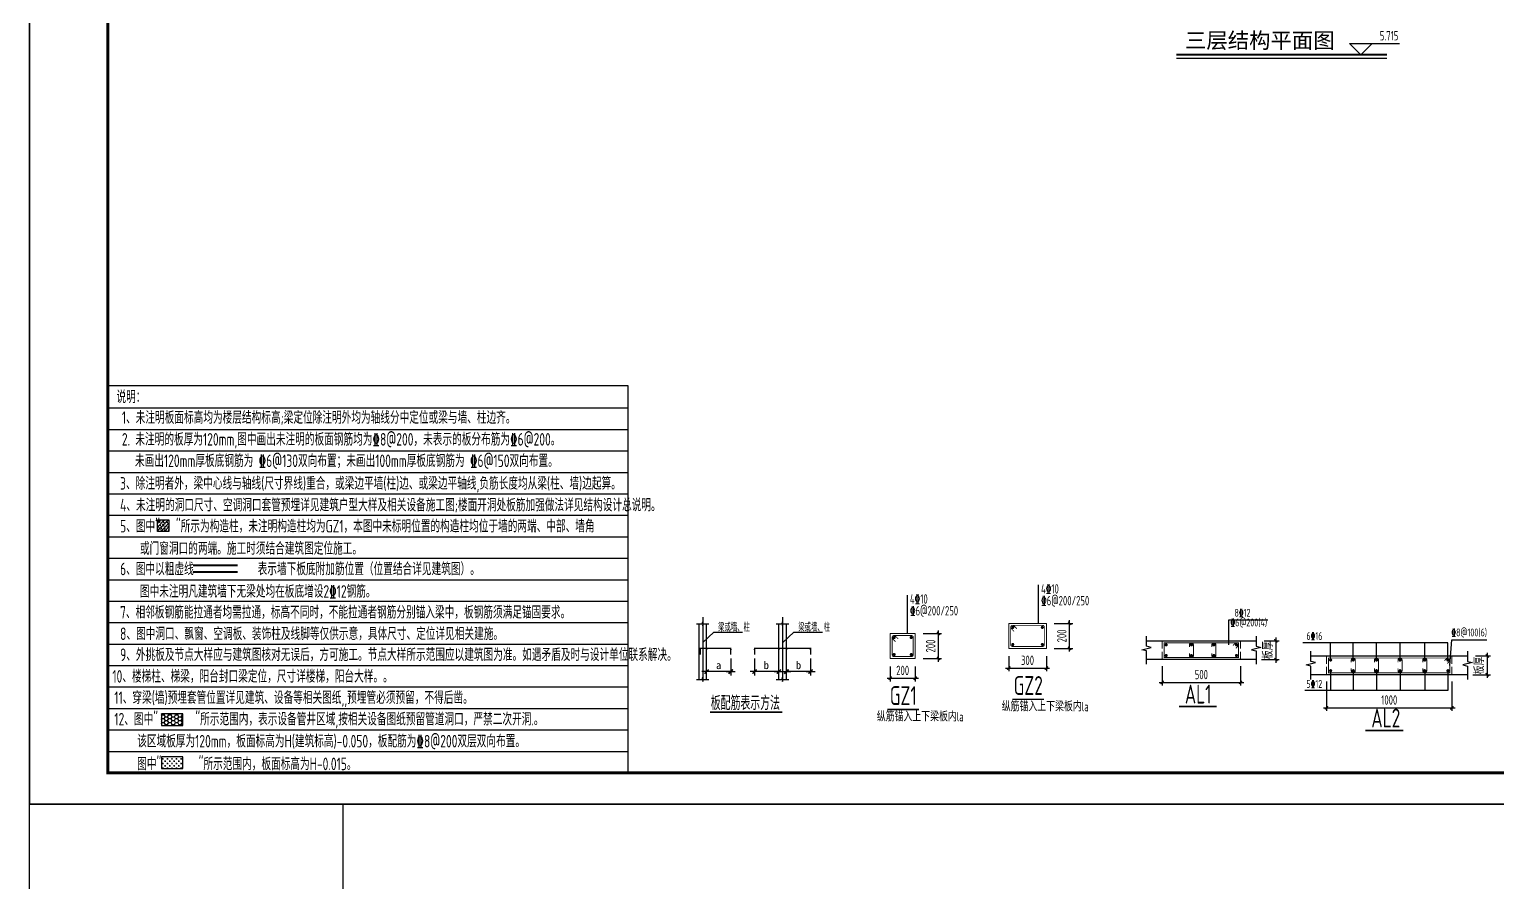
# Model space of a CAD drawing. Extents: x 393367 to 3005760, y 4998 to 826018.
# Drawn here: x 2480869 to 2527692, y 386662 to 413858 of the extents above; entities that cross this region are included whole.
import ezdxf
from ezdxf.enums import TextEntityAlignment as Align

# ---------------------------------------------------------------- set-up
doc = ezdxf.new("R2010")
doc.units = 0
doc.header["$LTSCALE"] = 1000
doc.linetypes.add('DASH', pattern=[0.35, 0.25, -0.1])
doc.linetypes.add('DOTE', pattern=[2.42, 2, -0.2, 0.02, -0.2])
doc.layers.get('0').update_dxf_attribs({"linetype": 'CONTINUOUS'})
doc.layers.get('Defpoints').update_dxf_attribs({"linetype": 'CONTINUOUS'})
for name, color, linetype in [('-TK', 7, 'CONTINUOUS'), ('AXIS', 3, 'CONTINUOUS'), ('BEAM_DE', 7, 'CONTINUOUS'), ('DIM', 3, 'CONTINUOUS'), ('DOTE', 8, 'DOTE'), ('GJ', 1, 'CONTINUOUS'), ('NUM', 7, 'CONTINUOUS'), ('S-大样-砼线', 7, 'CONTINUOUS'), ('S-引出线', 40, 'CONTINUOUS'), ('S-文字', 7, 'CONTINUOUS'), ('S-板正筋', 2, 'CONTINUOUS'), ('S-构造柱', 212, 'CONTINUOUS'), ('S-标高', 3, 'CONTINUOUS'), ('S-表格线', 54, 'CONTINUOUS'), ('S-降板填充', 75, 'CONTINUOUS'), ('TEXT', 7, 'CONTINUOUS'), ('THIN', 7, 'CONTINUOUS'), ('大样线', 40, 'CONTINUOUS'), ('大样详图_文字', 60, 'CONTINUOUS'), ('悬梁', 4, 'CONTINUOUS'), ('空调洞口标注', 130, 'CONTINUOUS'), ('说明文字', 7, 'CONTINUOUS')]:
    doc.layers.add(name, color=color, linetype=linetype)
for name, color, linetype, lineweight in [('link', 6, 'CONTINUOUS', 18), ('outline', 7, 'CONTINUOUS', 18), ('REIN', 1, 'CONTINUOUS', 18), ('S-REIN', 12, 'CONTINUOUS', 50), ('S-Thin-D', 7, 'DASH', 18)]:
    doc.layers.add(name, color=color, linetype=linetype, lineweight=lineweight)
doc.layers.add('yichutu', color=7, linetype='CONTINUOUS', true_color=0xffffff, plot=False)
doc.styles.add('-宋体', font='')
doc.styles.add('10', font='', dxfattribs={"width": 0.7, "height": 300})
doc.styles.add('TSSD_Dimension', font='Tssdeng.shx', dxfattribs={"width": 0.7, "bigfont": 'hztxt.shx'})
doc.styles.add('TSSD_Label', font='Tssdeng.shx', dxfattribs={"width": 0.7, "bigfont": 'hztxt.shx'})
doc.styles.add('TSSD_NORM', font='Tssdeng.shx', dxfattribs={"bigfont": 'hztxt.shx'})
doc.styles.add('TSSD_Rein', font='Tssdeng.shx', dxfattribs={"width": 0.7, "bigfont": 'hztxt.shx'})
doc.styles.get('-宋体').set_extended_font_data('SimSun')
doc.styles.get('10').set_extended_font_data('SimSun')
doc.dimstyles.new('TSSD_25_100', dxfattribs={"dimtxt": 300, "dimasz": 100, "dimexe": 100, "dimexo": 250, "dimgap": 100, "dimtad": 1, "dimdec": 0, "dimlfac": 0.25, "dimzin": 0, "dimdsep": 46, "dimtxsty": 'TSSD_Dimension', "dimblk": 'ARCHTICK', "dimcen": 0, "dimdle": 100, "dimclrt": 7, "dimadec": 0, "dimazin": 0, "dimtfac": 1, "dimtdec": 0, "dimtix": 1, "dimtmove": 2, "dimatfit": 3, "dimfxl": 1, "dimtolj": 1, "dimtzin": 0, "dimarcsym": 0})

# ---------------------------------------------------------------- blocks, each defined once
blk = doc.blocks.new('_ArchTick')
at = {"color": 0, "linetype": 'ByBlock', "const_width": 0.4}
blk.add_lwpolyline([(-0.5, -0.5), (0.5, 0.5)], dxfattribs=at)
blk = doc.blocks.new('*D49')
at = {"layer": 'AXIS', "color": 0, "lineweight": -2, "transparency": 16777216}
for p, q in [((2520244, 394370), (2520720, 394370)), ((2520620, 394470), (2520620, 393670)), ((2520163, 393770), (2520720, 393770))]:
    blk.add_line(p, q, dxfattribs=at)
at = {"layer": 'Defpoints', "color": 0, "transparency": 16777216}
for p in [(2519994, 394370), (2519913, 393770), (2520620, 393770)]:
    blk.add_point(p, dxfattribs=at)
at = {"layer": 'AXIS', "color": 0, "lineweight": -2, "transparency": 16777216, "xscale": 100, "yscale": 100, "zscale": 100}
for p, rotation in [((2520620, 394370), 90), ((2520620, 393770), 270)]:
    blk.add_blockref('_ArchTick', p, dxfattribs=dict(at, rotation=rotation))
at = {"layer": 'AXIS', "color": 7, "transparency": 16777216, "insert": (2520370, 394070), "char_height": 300, "attachment_point": 5, "rotation": 90, "style": 'TSSD_Dimension'}
blk.add_mtext('\\A1;板厚', dxfattribs=at)
blk = doc.blocks.new('*D50')
at = {"layer": 'AXIS', "color": 0, "lineweight": -2, "transparency": 16777216}
for p, q in [((2516994, 393559), (2516994, 392944)), ((2519494, 393559), (2519494, 392944)), ((2516894, 393044), (2519594, 393044))]:
    blk.add_line(p, q, dxfattribs=at)
at = {"layer": 'Defpoints', "color": 0, "transparency": 16777216}
for p in [(2516994, 393809), (2519494, 393809), (2519494, 393044)]:
    blk.add_point(p, dxfattribs=at)
at = {"layer": 'AXIS', "color": 0, "lineweight": -2, "transparency": 16777216, "xscale": 100, "yscale": 100, "zscale": 100, "rotation": 180}
blk.add_blockref('_ArchTick', (2516994, 393044), dxfattribs=at)
at = {"layer": 'AXIS', "color": 0, "lineweight": -2, "transparency": 16777216, "xscale": 100, "yscale": 100, "zscale": 100}
blk.add_blockref('_ArchTick', (2519494, 393044), dxfattribs=at)
at = {"layer": 'AXIS', "color": 7, "transparency": 16777216, "insert": (2518244, 393294), "char_height": 300, "attachment_point": 5, "style": 'TSSD_Dimension'}
blk.add_mtext('\\A1;500', dxfattribs=at)
blk = doc.blocks.new('_DIMX')
blk.add_line((-150, 0), (150, 0))
at = {"const_width": 50}
blk.add_lwpolyline([(-70, -70), (70, 70)], dxfattribs=at)
blk = doc.blocks.new('A$C1DDD5A89')
at = {"color": 6, "const_width": 50}
blk.add_lwpolyline([(439, 25), (2741, 25)], dxfattribs=at)
at = {"layer": 'DOTE', "color": 8, "linetype": 'DOTE'}
for p, q in [((202, 3054), (202, 888)), ((2750, 3054), (2750, 888))]:
    blk.add_line(p, q, dxfattribs=at)
at = {"layer": 'GJ'}
blk.add_point((1858, 2022), dxfattribs=at)
at = {"layer": 'REIN', "color": 1, "const_width": 40}
for points in [[(129, 1860), (129, 2059), (1095, 2059), (1095, 1860)], [(1858, 1860), (1858, 2059), (3643, 2059), (3643, 1860)]]:
    blk.add_lwpolyline(points, dxfattribs=at)
at = {"layer": '大样线'}
for p, q in [((0, 2837), (188, 2837)), ((81, 2837), (81, 1066)), ((188, 2837), (202, 2909)), ((202, 2909), (202, 2778)), ((202, 2778), (217, 2837)), ((217, 2837), (395, 2837)), ((2548, 2837), (2736, 2837)), ((2736, 2837), (2751, 2909)), ((2751, 2909), (2751, 2778)), ((2751, 2778), (2766, 2837)), ((2766, 2837), (2943, 2837)), ((202, 2247), (556, 2571)), ((556, 2571), (1467, 2571)), ((2758, 2247), (3112, 2571)), ((3112, 2571), (4023, 2571)), ((0, 1066), (188, 1066)), ((188, 1066), (202, 1138)), ((202, 1138), (202, 1006)), ((202, 1006), (217, 1066)), ((217, 1066), (395, 1066)), ((2548, 1066), (2736, 1066)), ((2736, 1066), (2751, 1138)), ((2751, 1138), (2751, 1006)), ((2751, 1006), (2766, 1066)), ((2766, 1066), (2943, 1066))]:
    blk.add_line(p, q, dxfattribs=at)
at = {"layer": '大样线', "linetype": 'ByBlock'}
for p, q in [((323, 1066), (323, 2837)), ((2630, 1066), (2630, 2837)), ((2871, 1066), (2871, 2837))]:
    blk.add_line(p, q, dxfattribs=at)
at = {"layer": '大样线', "color": 0, "linetype": 'ByBlock'}
for p in [(323, 2022), (1095, 2022), (2630, 2022), (2871, 2022), (3643, 2022), (202, 1319)]:
    blk.add_point(p, dxfattribs=at)
at = {"layer": '空调洞口标注'}
for p, q in [((1095, 1732), (1095, 1190)), ((1858, 1732), (1858, 1190)), ((3643, 1732), (3643, 1190)), ((1094, 1319), (203, 1319)), ((2629, 1319), (1859, 1319)), ((3642, 1319), (2872, 1319))]:
    blk.add_line(p, q, dxfattribs=at)
blk.add_point((1858, 1319), dxfattribs=at)
at = {"layer": '空调洞口标注', "color": 0, "linetype": 'ByBlock'}
blk.add_point((2871, 1319), dxfattribs=at)
at = {"layer": '空调洞口标注', "xscale": 0.9649999998509884, "yscale": 0.9649999998509884, "zscale": 0.965, "rotation": 180}
for p in [(323, 1319), (1858, 1319)]:
    blk.add_blockref('_DIMX', p, dxfattribs=at)
at = {"layer": '空调洞口标注', "xscale": 0.9649999998509884, "yscale": 0.9649999998509884, "zscale": 0.965}
for p in [(1095, 1319), (2630, 1319), (2872, 1319), (3643, 1319)]:
    blk.add_blockref('_DIMX', p, dxfattribs=at)
at = {"layer": '空调洞口标注', "style": '10'}
for s, p in [('a', (709, 1523)), ('b', (2231, 1523)), ('b', (3257, 1523))]:
    blk.add_text(s, height=250, dxfattribs=at).set_placement(p, align=Align.MIDDLE_CENTER)
at = {"layer": '说明文字'}
for s, height, style, width, p in [('梁或墙、柱', 250, 'TSSD_Rein', 0.6, (693, 2596)), ('梁或墙、柱', 250, 'TSSD_Rein', 0.6, (3249, 2596)), ('板配筋表示方法', 450, 'TSSD_Dimension', 0.7, (459, 91))]:
    blk.add_text(s, height=height, dxfattribs=dict(at, style=style, width=width)).set_placement(p)
blk = doc.blocks.new('*D51')
at = {"layer": 'Defpoints', "color": 0, "transparency": 16777216}
for p in [(2509120, 394603), (2509862, 394603), (2509120, 393803)]:
    blk.add_point(p, dxfattribs=at)
at = {"layer": 'DIM', "color": 0, "lineweight": -2, "transparency": 16777216}
for p, q in [((2509370, 394603), (2509962, 394603)), ((2509862, 393703), (2509862, 394703)), ((2509370, 393803), (2509962, 393803))]:
    blk.add_line(p, q, dxfattribs=at)
at = {"layer": 'DIM', "color": 0, "lineweight": -2, "transparency": 16777216, "xscale": 100, "yscale": 100, "zscale": 100}
for p, rotation in [((2509862, 394603), 90), ((2509862, 393803), 270)]:
    blk.add_blockref('_ArchTick', p, dxfattribs=dict(at, rotation=rotation))
at = {"layer": 'DIM', "color": 7, "transparency": 16777216, "insert": (2509612, 394203), "char_height": 300, "attachment_point": 5, "rotation": 90, "style": 'TSSD_Dimension'}
blk.add_mtext('\\A1;200', dxfattribs=at)
blk = doc.blocks.new('*D52')
at = {"layer": 'Defpoints', "color": 0, "transparency": 16777216}
for p in [(2508320, 393803), (2509120, 393803), (2509120, 393176)]:
    blk.add_point(p, dxfattribs=at)
at = {"layer": 'DIM', "color": 0, "lineweight": -2, "transparency": 16777216}
for p, q in [((2508320, 393553), (2508320, 393076)), ((2509120, 393553), (2509120, 393076)), ((2508220, 393176), (2509220, 393176))]:
    blk.add_line(p, q, dxfattribs=at)
at = {"layer": 'DIM', "color": 0, "lineweight": -2, "transparency": 16777216, "xscale": 100, "yscale": 100, "zscale": 100, "rotation": 180}
blk.add_blockref('_ArchTick', (2508320, 393176), dxfattribs=at)
at = {"layer": 'DIM', "color": 0, "lineweight": -2, "transparency": 16777216, "xscale": 100, "yscale": 100, "zscale": 100}
blk.add_blockref('_ArchTick', (2509120, 393176), dxfattribs=at)
at = {"layer": 'DIM', "color": 7, "transparency": 16777216, "insert": (2508720, 393426), "char_height": 300, "attachment_point": 5, "style": 'TSSD_Dimension'}
blk.add_mtext('\\A1;200', dxfattribs=at)
blk = doc.blocks.new('*D47')
at = {"layer": 'Defpoints', "color": 0, "transparency": 16777216}
for p in [(2513301, 394925), (2514044, 394925), (2513301, 394125)]:
    blk.add_point(p, dxfattribs=at)
at = {"layer": 'DIM', "color": 0, "lineweight": -2, "transparency": 16777216}
for p, q in [((2513551, 394925), (2514144, 394925)), ((2514044, 394025), (2514044, 395025)), ((2513551, 394125), (2514144, 394125))]:
    blk.add_line(p, q, dxfattribs=at)
at = {"layer": 'DIM', "color": 0, "lineweight": -2, "transparency": 16777216, "xscale": 100, "yscale": 100, "zscale": 100}
for p, rotation in [((2514044, 394925), 90), ((2514044, 394125), 270)]:
    blk.add_blockref('_ArchTick', p, dxfattribs=dict(at, rotation=rotation))
at = {"layer": 'DIM', "color": 7, "transparency": 16777216, "insert": (2513794, 394525), "char_height": 300, "attachment_point": 5, "rotation": 90, "style": 'TSSD_Dimension'}
blk.add_mtext('\\A1;200', dxfattribs=at)
blk = doc.blocks.new('*D48')
at = {"layer": 'Defpoints', "color": 0, "transparency": 16777216}
for p in [(2512101, 394125), (2513301, 394125), (2513301, 393498)]:
    blk.add_point(p, dxfattribs=at)
at = {"layer": 'DIM', "color": 0, "lineweight": -2, "transparency": 16777216}
for p, q in [((2512101, 393875), (2512101, 393398)), ((2513301, 393875), (2513301, 393398)), ((2512001, 393498), (2513401, 393498))]:
    blk.add_line(p, q, dxfattribs=at)
at = {"layer": 'DIM', "color": 0, "lineweight": -2, "transparency": 16777216, "xscale": 100, "yscale": 100, "zscale": 100, "rotation": 180}
blk.add_blockref('_ArchTick', (2512101, 393498), dxfattribs=at)
at = {"layer": 'DIM', "color": 0, "lineweight": -2, "transparency": 16777216, "xscale": 100, "yscale": 100, "zscale": 100}
blk.add_blockref('_ArchTick', (2513301, 393498), dxfattribs=at)
at = {"layer": 'DIM', "color": 7, "transparency": 16777216, "insert": (2512701, 393748), "char_height": 300, "attachment_point": 5, "style": 'TSSD_Dimension'}
blk.add_mtext('\\A1;300', dxfattribs=at)
blk = doc.blocks.new('*D733')
at = {"layer": 'AXIS', "color": 0, "lineweight": -2, "transparency": 16777216}
for p, q in [((2526986, 393887), (2527462, 393887)), ((2527362, 393987), (2527362, 393187)), ((2526905, 393287), (2527462, 393287))]:
    blk.add_line(p, q, dxfattribs=at)
at = {"layer": 'Defpoints', "color": 0, "transparency": 16777216}
for p in [(2526736, 393887), (2526655, 393287), (2527362, 393287)]:
    blk.add_point(p, dxfattribs=at)
at = {"layer": 'AXIS', "color": 0, "lineweight": -2, "transparency": 16777216, "xscale": 100, "yscale": 100, "zscale": 100}
for p, rotation in [((2527362, 393887), 90), ((2527362, 393287), 270)]:
    blk.add_blockref('_ArchTick', p, dxfattribs=dict(at, rotation=rotation))
at = {"layer": 'AXIS', "color": 7, "transparency": 16777216, "insert": (2527112, 393587), "char_height": 300, "attachment_point": 5, "rotation": 90, "style": 'TSSD_Dimension'}
blk.add_mtext('\\A1;板厚', dxfattribs=at)
blk = doc.blocks.new('*D734')
at = {"layer": 'AXIS', "color": 0, "lineweight": -2, "transparency": 16777216}
for p, q in [((2522236, 393077), (2522236, 392133)), ((2526236, 393077), (2526236, 392133)), ((2522136, 392233), (2526336, 392233))]:
    blk.add_line(p, q, dxfattribs=at)
at = {"layer": 'Defpoints', "color": 0, "transparency": 16777216}
for p in [(2522236, 393327), (2526236, 393327), (2526236, 392233)]:
    blk.add_point(p, dxfattribs=at)
at = {"layer": 'AXIS', "color": 0, "lineweight": -2, "transparency": 16777216, "xscale": 100, "yscale": 100, "zscale": 100, "rotation": 180}
blk.add_blockref('_ArchTick', (2522236, 392233), dxfattribs=at)
at = {"layer": 'AXIS', "color": 0, "lineweight": -2, "transparency": 16777216, "xscale": 100, "yscale": 100, "zscale": 100}
blk.add_blockref('_ArchTick', (2526236, 392233), dxfattribs=at)
at = {"layer": 'AXIS', "color": 7, "transparency": 16777216, "insert": (2524236, 392483), "char_height": 300, "attachment_point": 5, "style": 'TSSD_Dimension'}
blk.add_mtext('\\A1;1000', dxfattribs=at)
blk = doc.blocks.new('A1')
blk.add_lwpolyline([(0, 59400), (0, 0), (84100, 0), (84100, 59400)], close=True)
at = {"const_width": 100}
blk.add_lwpolyline([(2500, 58400), (2500, 1000), (83100, 1000), (83100, 58400)], close=True, dxfattribs=at)
blk = doc.blocks.new('yct-841-594-84100-59400-100-1000')
at = {"layer": 'yichutu', "color": 7, "true_color": 0xffffff}
blk.add_lwpolyline([(0, 0), (0, 59400), (84100, 59400), (84100, 0)], close=True, dxfattribs=at)

msp = doc.modelspace()

# ---------------------------------------------------------------- hatches: boundary and pattern name
at = {"layer": 'S-构造柱'}
h = msp.add_hatch(dxfattribs=at)
h.set_pattern_fill('ARMORED', color=256, scale=17.1, style=0)
h.set_pattern_definition([(50, (20108.09, 223162.92), (122.6514912, -10.730615), [12.825, -141.075]), (355, (20108.09, 223162.92), (-23.726478, 128.624855), [10.26, -112.86]), (100.4514, (20118.31, 223162.02), (98.925104, 117.8941617), [10.8995725, -119.895301]), (46.1842, (20108.09, 223197.12), (182.498219, -28.303751), [19.2375, -211.6125]), (96.6356, (20123.3, 223194.76), (159.827323, 166.574156), [16.349359, -179.842923]), (351.1842, (20108.09, 223197.12), (159.827193, 166.574281), [15.39, -169.29]), (21, (20125.19, 223188.57), (102.071106, -68.8478303), [12.825, -141.075]), (326, (20125.19, 223188.57), (41.606922, 124.000658), [10.26, -112.86]), (71.4514, (20133.69, 223182.83), (143.6780695, 55.152715), [10.8995725, -119.895301]), (37.5, (20108.085, 223162.915), (2.07933526, 56.924849), [0, -111.492, 0, -114.57, 0, -113.2875]), (7.5, (20108.085, 223162.915), (44.9848909, 67.4444027), [0, -65.322, 0, -108.927, 0, -43.1775]), (327.5, (20069.95, 223162.915), (91.2836366, -3.8568831), [0, -42.75, 0, -133.38, 0, -176.985]), (317.5, (20052.85, 223162.915), (99.724835, 17.117952), [0, -55.575, 0, -88.578, 0, -125.685]), (45, (20108.085, 223162.915), (-60.4576298, 60.4576298), [])])
h.paths.add_polyline_path([(2484955.30431, 398220.88341), (2485320.10431, 398220.88341), (2485320.10431, 397856.08341), (2484955.30431, 397856.08341)])
at = {"layer": 'S-降板填充', "linetype": 'ByBlock'}
h = msp.add_hatch(dxfattribs=at)
h.set_pattern_fill('HONEY', color=8, scale=22.8, style=0)
h.set_pattern_definition([(0, (-1255655.874, 301612.16), (108.585, 62.691564), [72.39, -144.78]), (120, (-1255655.874, 301612.16), (-108.584987, 62.6915865), [72.39, -144.78]), (60, (-1255655.874, 301612.16), (1.3e-05, 125.3831505), [-144.78, 72.39])])
h.paths.add_polyline_path([(2485082.3012, 391666.8169), (2485762.06952, 391666.8169), (2485762.06952, 392037.59962), (2485082.3012, 392037.59962)])
at = {"layer": 'S-降板填充'}
h = msp.add_hatch(dxfattribs=at)
h.set_pattern_fill('CROSS', color=256, scale=11.4, style=0)
h.set_pattern_definition([(0, (-1790748.73, -221886.176), (72.39, 72.39), [36.195, -108.585]), (90, (-1790730.635, -221904.274), (-72.39, 72.39), [36.195, -108.585])])
h.paths.add_polyline_path([(2485082.3012, 390298.8169), (2485762.06952, 390298.8169), (2485762.06952, 390669.59962), (2485082.3012, 390669.59962)])

# ---------------------------------------------------------------- linework, layer by layer
at = {"layer": 'BEAM_DE'}
for p, q in [((2516493.95159, 394369.62088), (2519993.95159, 394369.62088)), ((2521735.99527, 393887.01724), (2526735.99527, 393887.01724)), ((2516993.95159, 393769.62088), (2516493.95159, 393769.62088)), ((2519493.95159, 393769.62088), (2516993.95159, 393769.62088)), ((2519993.95159, 393769.62088), (2519493.95159, 393769.62088)), ((2522235.99527, 393287.01724), (2521735.99527, 393287.01724)), ((2526235.99527, 393287.01724), (2522235.99527, 393287.01724)), ((2526735.99527, 393287.01724), (2526235.99527, 393287.01724))]:
    msp.add_line(p, q, dxfattribs=at)
at = {"layer": 'DIM', "color": 5, "linetype": 'ByBlock'}
msp.add_lwpolyline([(2480869.24175, 389162.12225), (2490869.24175, 389162.12225), (2490869.24175, 379162.12225), (2480869.24175, 379162.12225)], close=True, dxfattribs=at)
at = {"layer": 'link', "color": 1, "const_width": 25}
for points in [[(2512272.27127, 394665.32368), (2512180.34739, 394757.24756, -0.1989123674), (2512166.28851, 394791.18869), (2512166.28851, 394811.69478, -0.4142135624), (2512214.28851, 394859.69478), (2513188.28851, 394859.69478, -0.4142135624), (2513236.28851, 394811.69478), (2513236.28851, 394237.69478, -0.4142135624), (2513188.28851, 394189.69478), (2512214.28851, 394189.69478, -0.4142135624), (2512166.28851, 394237.69478), (2512166.28851, 394811.69478, -0.4142135624), (2512214.28851, 394859.69478), (2512234.79461, 394859.69478, -0.1989123674), (2512268.73574, 394845.63591), (2512360.65962, 394753.71203)], [(2508490.6548, 394343.23702), (2508398.73092, 394435.1609, -0.1989123674), (2508384.67204, 394469.10202), (2508384.67204, 394489.60812, -0.4142135624), (2508432.67204, 394537.60812), (2509006.67204, 394537.60812, -0.4142135624), (2509054.67204, 394489.60812), (2509054.67204, 393915.60812, -0.4142135624), (2509006.67204, 393867.60812), (2508432.67204, 393867.60812, -0.4142135624), (2508384.67204, 393915.60812), (2508384.67204, 394489.60812, -0.4142135624), (2508432.67204, 394537.60812), (2508453.17814, 394537.60812, -0.1989123674), (2508487.11927, 394523.54924), (2508579.04315, 394431.62536)]]:
    msp.add_lwpolyline(points, format="xyb", dxfattribs=at)
at = {"layer": 'outline'}
for points in [[(2513301.28851, 394924.69478), (2512101.28851, 394924.69478), (2512101.28851, 394124.69478), (2513301.28851, 394124.69478)], [(2509119.67204, 394602.60812), (2508319.67204, 394602.60812), (2508319.67204, 393802.60812), (2509119.67204, 393802.60812)]]:
    msp.add_lwpolyline(points, close=True, dxfattribs=at)
at = {"layer": 'REIN', "const_width": 50}
for points in [[(2512203.78851, 394797.19478, 1), (2512253.78851, 394797.19478, 1)], [(2513148.78851, 394797.19478, 1), (2513198.78851, 394797.19478, 1)], [(2508422.17204, 394475.10812, 1), (2508472.17204, 394475.10812, 1)], [(2508967.17204, 394475.10812, 1), (2509017.17204, 394475.10812, 1)], [(2512203.78851, 394252.19478, 1), (2512253.78851, 394252.19478, 1)], [(2513148.78851, 394252.19478, 1), (2513198.78851, 394252.19478, 1)], [(2508422.17204, 393930.10812, 1), (2508472.17204, 393930.10812, 1)], [(2508967.17204, 393930.10812, 1), (2509017.17204, 393930.10812, 1)]]:
    msp.add_lwpolyline(points, format="xyb", close=True, dxfattribs=at)
at = {"layer": 'REIN', "const_width": 30}
for points in [[(2517861.95159, 393969.62088), (2517861.95159, 393899.62088, 1), (2517991.95159, 393899.62088), (2517991.95159, 394239.62088, 1), (2517861.95159, 394239.62088), (2517861.95159, 394169.62088)], [(2518578.95159, 393969.62088), (2518578.95159, 393899.62088, 1), (2518708.95159, 393899.62088), (2518708.95159, 394239.62088, 1), (2518578.95159, 394239.62088), (2518578.95159, 394169.62088)], [(2523023.99527, 393487.01724), (2523023.99527, 393417.01724, 1), (2523153.99527, 393417.01724), (2523153.99527, 393757.01724, 1), (2523023.99527, 393757.01724), (2523023.99527, 393687.01724)], [(2523764.49527, 393487.01724), (2523764.49527, 393417.01724, 1), (2523894.49527, 393417.01724), (2523894.49527, 393757.01724, 1), (2523764.49527, 393757.01724), (2523764.49527, 393687.01724)], [(2524513.99527, 393487.01724), (2524513.99527, 393417.01724, 1), (2524643.99527, 393417.01724), (2524643.99527, 393757.01724, 1), (2524513.99527, 393757.01724), (2524513.99527, 393687.01724)], [(2525304.16552, 393487.01724), (2525304.16552, 393417.01724, 1), (2525434.16552, 393417.01724), (2525434.16552, 393757.01724, 1), (2525304.16552, 393757.01724), (2525304.16552, 393687.01724)]]:
    msp.add_lwpolyline(points, format="xyb", dxfattribs=at)
at = {"layer": 'S-REIN', "const_width": 30}
for points in [[(2519428.95159, 394304.62088), (2519428.95159, 393834.62088), (2517058.95159, 393834.62088), (2517058.95159, 394304.62088), (2519428.95159, 394304.62088)], [(2519252.17489, 394219.76806), (2519337.02771, 394304.62088)], [(2519428.95159, 394212.697), (2519344.09878, 394127.84418)], [(2526170.99527, 393822.01724), (2526170.99527, 393352.01724), (2522300.99527, 393352.01724), (2522300.99527, 393822.01724), (2526170.99527, 393822.01724)], [(2525994.21858, 393737.16443), (2526079.07139, 393822.01724)], [(2526170.99527, 393730.09336), (2526086.14246, 393645.24055)]]:
    msp.add_lwpolyline(points, dxfattribs=at)
at = {"layer": 'S-REIN', "const_width": 50}
for points in [[(2517098.95159, 394239.62088, 1), (2517148.95159, 394239.62088, 1)], [(2517901.95159, 394239.62088, 1), (2517951.95159, 394239.62088, 1)], [(2518618.95159, 394239.62088, 1), (2518668.95159, 394239.62088, 1)], [(2519338.95159, 394239.62088, 1), (2519388.95159, 394239.62088, 1)], [(2517098.95159, 393899.62088, 1), (2517148.95159, 393899.62088, 1)], [(2517901.95159, 393899.62088, 1), (2517951.95159, 393899.62088, 1)], [(2518618.95159, 393899.62088, 1), (2518668.95159, 393899.62088, 1)], [(2519338.95159, 393899.62088, 1), (2519388.95159, 393899.62088, 1)], [(2522340.99527, 393757.01724, 1), (2522390.99527, 393757.01724, 1)], [(2523063.99527, 393757.01724, 1), (2523113.99527, 393757.01724, 1)], [(2523804.49527, 393757.01724, 1), (2523854.49527, 393757.01724, 1)], [(2524553.99527, 393757.01724, 1), (2524603.99527, 393757.01724, 1)], [(2525344.16552, 393757.01724, 1), (2525394.16552, 393757.01724, 1)], [(2526080.99527, 393757.01724, 1), (2526130.99527, 393757.01724, 1)], [(2522340.99527, 393417.01724, 1), (2522390.99527, 393417.01724, 1)], [(2523063.99527, 393417.01724, 1), (2523113.99527, 393417.01724, 1)], [(2523804.49527, 393417.01724, 1), (2523854.49527, 393417.01724, 1)], [(2524553.99527, 393417.01724, 1), (2524603.99527, 393417.01724, 1)], [(2525344.16552, 393417.01724, 1), (2525394.16552, 393417.01724, 1)], [(2526080.99527, 393417.01724, 1), (2526130.99527, 393417.01724, 1)]]:
    msp.add_lwpolyline(points, format="xyb", close=True, dxfattribs=at)
at = {"layer": 'S-Thin-D'}
for p, q in [((2516993.95159, 393769.62088), (2516993.95159, 394369.62088)), ((2519493.95159, 393769.62088), (2519493.95159, 394369.62088)), ((2522235.99527, 393287.01724), (2522235.99527, 393887.01724)), ((2526235.99527, 393287.01724), (2526235.99527, 393887.01724))]:
    msp.add_line(p, q, dxfattribs=at)
at = {"layer": 'S-引出线', "color": 3, "const_width": 56}
msp.add_lwpolyline([(2517448.55383, 413050.62042), (2524162.06927, 413050.62042)], dxfattribs=at)
at = {"layer": 'S-引出线', "color": 3}
msp.add_lwpolyline([(2517448.55383, 412938.62042), (2524162.06927, 412938.62042)], dxfattribs=at)
at = {"layer": 'S-板正筋', "linetype": 'DASH', "const_width": 57}
for points in [[(2486087.86033, 396773.48595), (2486087.86033, 396773.48595), (2487511.63701, 396773.50218), (2487511.63701, 396773.50218)], [(2486087.86033, 396563.2666), (2486087.86033, 396563.2666), (2487511.63701, 396563.28284), (2487511.63701, 396563.28284)]]:
    msp.add_lwpolyline(points, dxfattribs=at)
at = {"layer": 'S-构造柱'}
msp.add_lwpolyline([(2484955.30431, 398220.88341), (2485320.10431, 398220.88341), (2485320.10431, 397856.08341), (2484955.30431, 397856.08341), (2484955.30431, 398220.88341)], dxfattribs=at)
at = {"layer": 'S-标高'}
for p, q in [((2523331.6588, 413050.62042), (2522971.6588, 413410.62042)), ((2522971.6588, 413410.62042), (2524565.61349, 413410.62042)), ((2523331.6588, 413050.62042), (2523691.6588, 413410.62042))]:
    msp.add_line(p, q, dxfattribs=at)
at = {"layer": 'S-表格线'}
for p, q in [((2483369.24175, 390162.12225), (2483369.24175, 402500.39737)), ((2499969.61506, 402500.39737), (2483369.24175, 402500.39737)), ((2499969.61506, 390162.12225), (2499969.61506, 402500.39737)), ((2483369.24175, 401790.12225), (2499969.61506, 401790.12225)), ((2483369.24175, 401106.12225), (2499969.61506, 401106.12225)), ((2483369.24175, 400422.12225), (2499969.61506, 400422.12225)), ((2483369.24175, 399738.12225), (2499969.61506, 399738.12225)), ((2483369.24175, 399054.12225), (2499969.61506, 399054.12225)), ((2483369.24175, 398370.12225), (2499969.61506, 398370.12225)), ((2483369.24175, 397686.12225), (2499969.61506, 397686.12225)), ((2483369.24175, 397002.12225), (2499969.61506, 397002.12225)), ((2483369.24175, 396318.12225), (2499969.61506, 396318.12225)), ((2483369.24175, 395634.12225), (2499969.61506, 395634.12225)), ((2483369.24175, 394950.12225), (2499969.61506, 394950.12225)), ((2483369.24175, 394266.12225), (2499969.61506, 394266.12225)), ((2483369.24175, 393582.12225), (2499969.61506, 393582.12225)), ((2483369.24175, 392898.12225), (2499969.61506, 392898.12225)), ((2483369.24175, 392214.12225), (2499969.61506, 392214.12225)), ((2483369.24175, 391530.12225), (2499969.61506, 391530.12225)), ((2483369.24175, 390846.12225), (2499969.61506, 390846.12225)), ((2483369.24175, 390162.12225), (2499969.61506, 390162.12225))]:
    msp.add_line(p, q, dxfattribs=at)
at = {"layer": 'S-降板填充'}
for points in [[(2485082.3012, 391666.8169), (2485762.06952, 391666.8169), (2485762.06952, 392037.59962), (2485082.3012, 392037.59962)], [(2485082.3012, 390298.8169), (2485762.06952, 390298.8169), (2485762.06952, 390669.59962), (2485082.3012, 390669.59962)]]:
    msp.add_lwpolyline(points, close=True, dxfattribs=at)
at = {"layer": 'TEXT', "color": 0}
for p, q in [((2513051.28851, 394924.69478), (2513051.28851, 396150.96378)), ((2508869.67204, 394602.60812), (2508869.67204, 395828.87712))]:
    msp.add_line(p, q, dxfattribs=at)
at = {"layer": 'TEXT', "const_width": 50}
for points in [[(2517530.10933, 392275.11682), (2518735.50866, 392275.11682)], [(2523476.73422, 391514.30137), (2524682.13355, 391514.30137)]]:
    msp.add_lwpolyline(points, dxfattribs=at)
at = {"layer": 'THIN'}
for points in [[(2516493.95159, 393619.62088), (2516493.95159, 394044.62088), (2516343.95159, 394082.12088), (2516643.95159, 394157.12088), (2516493.95159, 394194.62088), (2516493.95159, 394519.62088)], [(2519993.95159, 394519.62088), (2519993.95159, 394194.62088), (2520143.95159, 394157.12088), (2519843.95159, 394082.12088), (2519993.95159, 394044.62088), (2519993.95159, 393619.62088)], [(2521735.99527, 393137.01724), (2521735.99527, 393562.01724), (2521585.99527, 393599.51724), (2521885.99527, 393674.51724), (2521735.99527, 393712.01724), (2521735.99527, 394037.01724)], [(2526735.99527, 394037.01724), (2526735.99527, 393712.01724), (2526885.99527, 393674.51724), (2526585.99527, 393599.51724), (2526735.99527, 393562.01724), (2526735.99527, 393137.01724)]]:
    msp.add_lwpolyline(points, dxfattribs=at)
at = {"layer": '大样详图_文字'}
for p, q in [((2519121.15584, 395039.62088), (2520367.16029, 395039.62088)), ((2519121.15584, 394239.62088), (2519121.15584, 395039.62088)), ((2526105.99527, 394302.23612), (2521475.10651, 394302.23612)), ((2522365.99527, 393757.01724), (2522365.99527, 394302.23612)), ((2523088.99527, 393757.01724), (2523088.99527, 394302.23612)), ((2523829.49527, 393757.01724), (2523829.49527, 394302.23612)), ((2524578.99527, 393757.01724), (2524578.99527, 394302.23612)), ((2525369.16552, 393757.01724), (2525369.16552, 394302.23612)), ((2526105.99527, 393757.01724), (2526105.99527, 394302.23612)), ((2526170.99527, 393587.01724), (2526229.10651, 394400.23612)), ((2526229.10651, 394400.23612), (2527344.60651, 394400.23612)), ((2522365.99527, 393417.01724), (2522365.99527, 392781.23612)), ((2523088.99527, 393417.01724), (2523088.99527, 392781.23612)), ((2523829.49527, 393417.01724), (2523829.49527, 392781.23612)), ((2524578.99527, 393417.01724), (2524578.99527, 392781.23612)), ((2525369.16552, 393417.01724), (2525369.16552, 392781.23612)), ((2526105.99527, 393417.01724), (2526105.99527, 392781.23612)), ((2526105.99527, 392781.23612), (2521542.10651, 392781.23612))]:
    msp.add_line(p, q, dxfattribs=at)
at = {"layer": '悬梁', "color": 0, "const_width": 50}
for points in [[(2513227.50831, 392502.76354), (2512215.61686, 392502.76354)], [(2509242.04498, 392180.67688), (2508230.15353, 392180.67688)]]:
    msp.add_lwpolyline(points, dxfattribs=at)

# ---------------------------------------------------------------- block references
at = {"layer": '-TK'}
msp.add_blockref('A1', (2480869.24175, 389162.12225), dxfattribs=at)
at = {"layer": 'S-大样-砼线'}
msp.add_blockref('A$C1DDD5A89', (2502140.80681, 392070.12024), dxfattribs=at)
at = {"layer": 'yichutu'}
msp.add_blockref('yct-841-594-84100-59400-100-1000', (2480869.24175, 389162.12225), dxfattribs=at)

# ---------------------------------------------------------------- texts
at = {"layer": 'NUM', "style": 'TSSD_NORM', "width": 0.7}
for s, p in [('AL1', (2517718.14072, 392370.95179)), ('AL2', (2523664.76561, 391610.13634))]:
    msp.add_text(s, height=600, dxfattribs=at).set_placement(p)
at = {"layer": 'S-文字', "style": '-宋体'}
msp.add_text('三层结构平面图', height=500, dxfattribs=at).set_placement((2517721.03647, 413257.13519))
at = {"layer": 'S-文字', "style": 'TSSD_Rein', "width": 0.7}
for s, p in [('说明：', (2483645.69267, 401945.07805)), ('1、未注明板面标高均为楼层结构标高;梁定位除注明外均为轴线分中定位或梁与墙、柱边齐。', (2483819.1062, 401285.06364)), ('2. 未注明的板厚为120mm,图中画出未注明的板面钢筋均为%%1328@200，未表示的板分布筋为%%1326@200。', (2483819.1062, 400591.05735)), ('未画出120mm厚板底钢筋为 %%1326@130双向布置；未画出100mm厚板底钢筋为 %%1326@150双向布置。', (2484237.44255, 399907.05735)), ('3、除注明者外，梁中心线与轴线(尺寸界线)重合，或梁边平墙(柱)边、或梁边平轴线,负筋长度均从梁(柱、墙)边起算。', (2483761.66483, 399187.36173)), ('4、未注明的洞口尺寸、空调洞口套管预埋详见建筑户型大样及相关设备施工图;楼面开洞处板筋加强做法详见结构设计总说明。', (2483761.66483, 398495.76225)), ('5、图中"   "所示为构造柱，未注明构造柱均为GZ1，本图中未标明位置的构造柱均位于墙的两端、中部、墙角', (2483761.66483, 397822.43907)), ('或门窗洞口的两端。施工时须结合建筑图定位施工。', (2484395.3355, 397110.90937)), ('6、图中以粗虚线            表示墙下板底附加筋位置（位置结合详见建筑图）。', (2483761.66483, 396459.7285)), ('图中未注明凡建筑墙下无梁处均在板底增设2%%13212钢筋。', (2484395.3355, 395742.90937)), ('7、相邻板钢筋能拉通者均需拉通，标高不同时，不能拉通者钢筋分别锚入梁中，板钢筋须满足锚固要求。', (2483761.66483, 395077.47105)), ('8、图中洞口、飘窗、空调板、装饰柱及线脚等仅供示意，具体尺寸、定位详见相关建施。', (2483761.66483, 394393.47105)), ('9、外挑板及节点大样应与建筑图核对无误后，方可施工。节点大样所示范围应以建筑图为准。如遇矛盾及时与设计单位联系解决。', (2483761.66483, 393725.20397)), ('10、楼梯柱、梯梁，阳台封口梁定位，尺寸详楼梯，阳台大样。。', (2483516.63358, 393035.14493)), ('11、穿梁(墙)预埋套管位置详见建筑、设备等相关图纸,,预埋管必须预留，不得后凿。', (2483579.80452, 392356.42827)), ('12、图中"       "所示范围内，表示设备管井区域,按相关设备图纸预留管道洞口，严禁二次开洞.。', (2483579.80452, 391672.42827)), ('该区域板厚为120mm，板面标高为H(建筑标高)-0.050，板配筋为%%1328@200双层双向布置。', (2484308.7881, 390970.51426)), ('图中"       "所示范围内，板面标高为H-0.015。', (2484308.7881, 390245.97677))]:
    msp.add_text(s, height=400, dxfattribs=at).set_placement(p)
at = {"layer": 'S-标高', "style": 'TSSD_Label', "width": 0.7}
msp.add_text('5.715', height=300, dxfattribs=at).set_placement((2524525.77121, 413416.02908), align=Align.BOTTOM_RIGHT)
at = {"layer": 'TEXT', "color": 0, "width": 0.7}
for s, style, p in [('4\x8410', 'TSSD_Rein', (2513131.3879, 395875.13438)), ('4\x8410', 'TSSD_Rein', (2508949.77144, 395553.04772)), ('\x846@200/250', 'TSSD_Rein', (2513131.3879, 395498.36157)), ('\x846@200/250', 'TSSD_Rein', (2508949.77144, 395176.27491)), ('纵筋锚入上下梁板内la', 'TSSD_Label', (2511878.99763, 392124.3774)), ('纵筋锚入上下梁板内la', 'TSSD_Label', (2507893.5343, 391802.29074))]:
    msp.add_text(s, height=300, dxfattribs=dict(at, style=style)).set_placement(p)
at = {"layer": 'TEXT', "color": 0, "style": 'TSSD_NORM', "width": 0.7}
for s, p in [('GZ1', (2508738.14782, 392323.02057)), ('GZ2', (2512723.61115, 392645.10723))]:
    msp.add_text(s, height=600, dxfattribs=at).set_placement(p, align=Align.CENTER)
at = {"layer": '大样详图_文字', "style": 'TSSD_Rein', "width": 0.7}
for s, p in [('8\x8412', (2519299.54208, 395062.87899)), ('%%1326@200(4)', (2519172.29729, 394754.09938)), ('%%1328@100(6)', (2526218.33238, 394435.72771)), ('6%%13216', (2521594.05728, 394322.10932)), ('5%%13212', (2521594.05728, 392794.60932))]:
    msp.add_text(s, height=250, dxfattribs=at).set_placement(p, align=Align.BOTTOM_LEFT)

# ---------------------------------------------------------------- dimensions: what is measured, and where the dimension line sits
at = {"layer": 'AXIS'}
for base, p1, p2, picture, middle in [((2520619.99477, 393769.62088), (2519993.95159, 394369.62088), (2519912.77289, 393769.62088), '*D49', (2520369.99477, 394069.62088)), ((2527362.03846, 393287.01724), (2526735.99527, 393887.01724), (2526654.81657, 393287.01724), '*D733', (2527112.03846, 393587.01724))]:
    dim = msp.add_linear_dim(base=base, p1=p1, p2=p2, angle=90, text='板厚', dimstyle='TSSD_25_100', dxfattribs=at)
    dim.commit()
    dim.dimension.update_dxf_attribs({"geometry": picture, "text_midpoint": middle})
dim = msp.add_linear_dim(base=(2519493.95159, 393043.8598), p1=(2516993.95159, 393809.36134), p2=(2519493.95159, 393809.36134), text='500', dimstyle='TSSD_25_100', dxfattribs=at)
dim.commit()
dim.dimension.update_dxf_attribs({"geometry": '*D50', "text_midpoint": (2518243.95159, 393293.8598)})
dim = msp.add_linear_dim(base=(2526235.99527, 392232.75617), p1=(2522235.99527, 393326.75771), p2=(2526235.99527, 393326.75771), dimstyle='TSSD_25_100', dxfattribs=at)
dim.commit()
dim.dimension.update_dxf_attribs({"geometry": '*D734', "text_midpoint": (2524235.99527, 392482.75617)})
at = {"layer": 'DIM'}
for base, p1, p2, picture, middle in [((2514043.87907, 394924.69478), (2513301.28851, 394124.69478), (2513301.28851, 394924.69478), '*D47', (2513793.87907, 394524.69478)), ((2509862.2626, 394602.60812), (2509119.67204, 393802.60812), (2509119.67204, 394602.60812), '*D51', (2509612.2626, 394202.60812))]:
    dim = msp.add_linear_dim(base=base, p1=p1, p2=p2, angle=90, dimstyle='TSSD_25_100', dxfattribs=at)
    dim.commit()
    dim.dimension.update_dxf_attribs({"geometry": picture, "text_midpoint": middle})
for base, p1, p2, picture, middle in [((2509119.67204, 393175.83785), (2508319.67204, 393802.60812), (2509119.67204, 393802.60812), '*D52', (2508719.67204, 393425.83785)), ((2513301.28851, 393497.92451), (2512101.28851, 394124.69478), (2513301.28851, 394124.69478), '*D48', (2512701.28851, 393747.92451))]:
    dim = msp.add_linear_dim(base=base, p1=p1, p2=p2, dimstyle='TSSD_25_100', dxfattribs=at)
    dim.commit()
    dim.dimension.update_dxf_attribs({"geometry": picture, "text_midpoint": middle})

doc.saveas('drawing.dxf')
